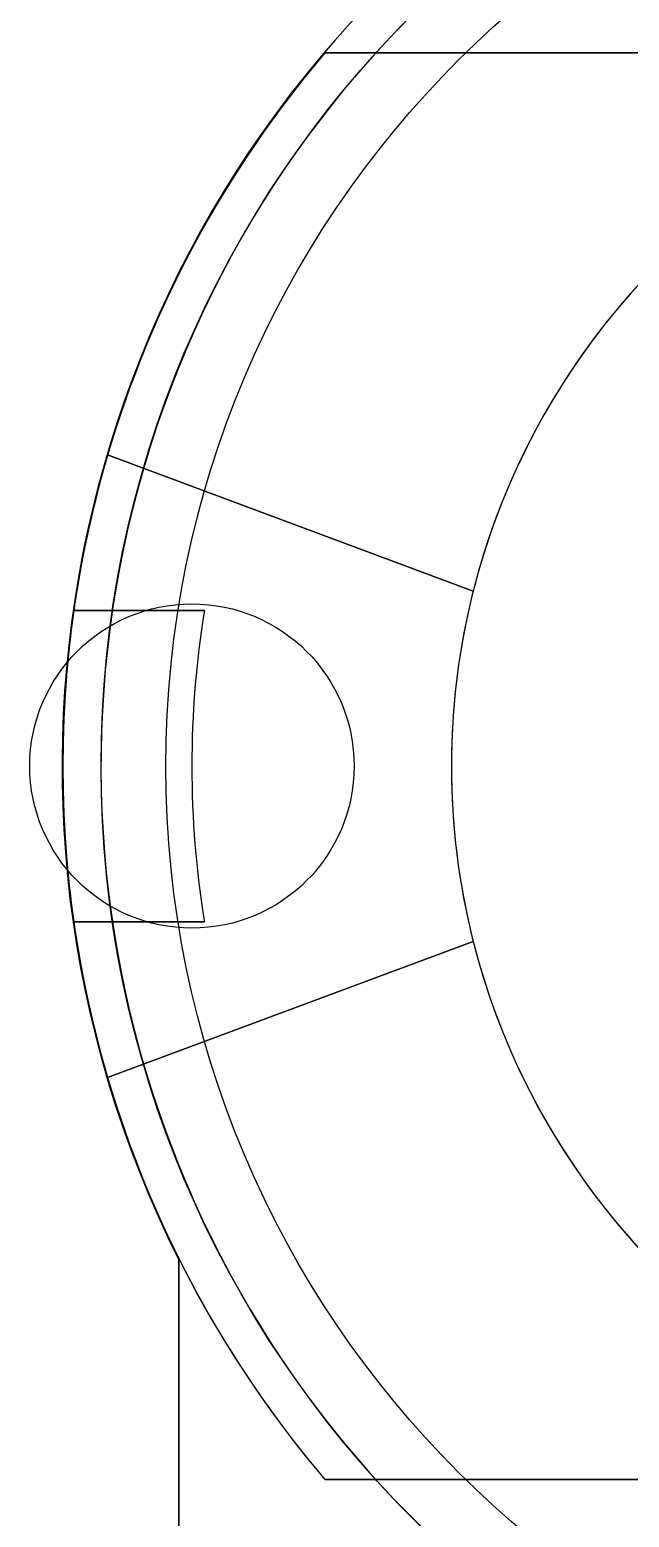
# Model space of a CAD drawing. Header units: millimetres. Extents: x -107 to 32, y -62 to 1.
# Drawn here: x -74.66 to -70.04, y -16.43 to -4.96 of the extents above; entities that cross this region are included whole.
import ezdxf

# ---------------------------------------------------------------- set-up
doc = ezdxf.new("R2010")
doc.units = ezdxf.units.MM
doc.layers.add('Pad', color=7, linetype='CONTINUOUS')
doc.layers.add('Part__Feature006', color=7, linetype='CONTINUOUS')

msp = doc.modelspace()

# ---------------------------------------------------------------- linework, layer by layer
at = {"layer": 'Pad'}
msp.add_line((-72.1593, -10.6383), (-72.1593, -10.6383, 2), dxfattribs=at)
msp.add_line((-72.1593, -10.6383), (-72.1593, -10.6383, 2), dxfattribs=at)
msp.add_circle((-73.4093, -10.6383), 1.25, dxfattribs=at)
msp.add_circle((-73.4093, -10.6383), 1.25, dxfattribs=at)
msp.add_circle((-73.4093, -10.6383), 1.25, dxfattribs=at)
msp.add_circle((-73.4093, -10.6383), 1.25, dxfattribs=at)
at = {"layer": 'Part__Feature006'}
for p, q in [((-68.41, -5.14, -3.75), (-72.3842, -5.14, -3.75)), ((-72.3842, -5.14, -4.75), (-72.3842, -5.14, -3.75)), ((-72.3842, -5.14, -4.75), (-59.4358, -5.14, -4.75)), ((-72.3842, -5.14, -4.75), (-72.3842, -5.14, -3.75)), ((-68.41, -5.14, -3.75), (-72.3842, -5.14, -3.75)), ((-72.3842, -5.14, -4.75), (-59.4358, -5.14, -4.75)), ((-74.0589, -8.24, -3.75), (-71.2417, -9.29, -3.75)), ((-74.0589, -8.24, -3.75), (-74.0589, -8.24, -2.75)), ((-71.2417, -9.29, -2.75), (-74.0589, -8.24, -2.75)), ((-71.2417, -9.29, -2.75), (-74.0589, -8.24, -2.75)), ((-74.0589, -8.24, -3.75), (-71.2417, -9.29, -3.75)), ((-74.0589, -8.24, -3.75), (-74.0589, -8.24, -2.75)), ((-71.2417, -9.29, -3.75), (-71.2417, -9.29, -2.75)), ((-71.2417, -9.29, -3.75), (-71.2417, -9.29, -2.75)), ((-74.3198, -9.44, -2.75), (-73.3134, -9.44, -2.75)), ((-74.3198, -9.44, -2.75), (-74.3198, -9.44, -0.25)), ((-73.3134, -9.44, -0.25), (-74.3198, -9.44, -0.25)), ((-73.3134, -9.44, -0.25), (-74.3198, -9.44, -0.25)), ((-74.3198, -9.44, -2.75), (-73.3134, -9.44, -2.75)), ((-74.3198, -9.44, -2.75), (-74.3198, -9.44, -0.25)), ((-73.3134, -9.44, -2.75), (-73.3134, -9.44, -0.25)), ((-73.3134, -9.44, -2.75), (-73.3134, -9.44, -0.25)), ((-73.3134, -11.84, -2.75), (-74.3198, -11.84, -2.75)), ((-74.3198, -11.84, -0.25), (-73.3134, -11.84, -0.25)), ((-74.3198, -11.84, -2.75), (-74.3198, -11.84, -0.25)), ((-74.3198, -11.84, -0.25), (-73.3134, -11.84, -0.25)), ((-73.3134, -11.84, -2.75), (-74.3198, -11.84, -2.75)), ((-74.3198, -11.84, -2.75), (-74.3198, -11.84, -0.25)), ((-73.3134, -11.84, -2.75), (-73.3134, -11.84, -0.25)), ((-73.3134, -11.84, -2.75), (-73.3134, -11.84, -0.25)), ((-71.2417, -11.99, -3.75), (-74.0589, -13.04, -3.75)), ((-74.0589, -13.04, -2.75), (-71.2417, -11.99, -2.75)), ((-74.0589, -13.04, -2.75), (-71.2417, -11.99, -2.75)), ((-71.2417, -11.99, -3.75), (-74.0589, -13.04, -3.75)), ((-71.2417, -11.99, -2.75), (-71.2417, -11.99, -3.75)), ((-71.2417, -11.99, -2.75), (-71.2417, -11.99, -3.75)), ((-74.0589, -13.04, -3.75), (-74.0589, -13.04, -2.75)), ((-74.0589, -13.04, -3.75), (-74.0589, -13.04, -2.75)), ((-73.51, -22.14, -6), (-73.51, -14.4466, -6)), ((-73.51, -22.14, -6), (-73.51, -14.4466, -6)), ((-73.51, -14.4466, -4.75), (-73.51, -22.14, -4.75)), ((-73.51, -14.4466, -6), (-73.51, -14.4466, -4.75)), ((-73.51, -14.4466, -6), (-73.51, -14.4466, -4.75)), ((-73.51, -14.4466, -4.75), (-73.51, -22.14, -4.75)), ((-72.3842, -16.14, -3.75), (-68.41, -16.14, -3.75)), ((-59.4358, -16.14, -4.75), (-72.3842, -16.14, -4.75)), ((-72.3842, -16.14, -3.75), (-68.41, -16.14, -3.75)), ((-72.3842, -16.14, -4.75), (-72.3842, -16.14, -3.75)), ((-72.3842, -16.14, -4.75), (-72.3842, -16.14, -3.75)), ((-59.4358, -16.14, -4.75), (-72.3842, -16.14, -4.75))]:
    msp.add_line(p, q, dxfattribs=at)
for radius in [8.2, 8.2, 7.7, 7.7]:
    msp.add_circle((-65.91, -10.64), radius, dxfattribs=at)
for centre, radius, start, end in [((-65.91, -10.64, -6), 8.5, -26.6047, -153.395), ((-65.91, -10.64, -6), 8.5, -26.6047, -153.395), ((-65.91, -10.64, -4.75), 8.5, -26.6047, -153.395), ((-65.91, -10.64, -4.75), 8.5, -26.6047, -153.395), ((-65.91, -10.64, -6), 8.2, -50.6433, -129.357), ((-65.91, -10.64, -6), 8.2, -50.6433, -129.357), ((-65.91, -10.64, -4.75), 8.495, 139.651, -139.651), ((-65.91, -10.64, -4.75), 8.495, 139.651, -139.651), ((-65.91, -10.64, -3.75), 8.495, 139.651, 163.589), ((-65.91, -10.64, -3.75), 8.495, 139.651, 163.589), ((-65.91, -10.64, -2.5), 5.5, 117.036, -117.036), ((-65.91, -10.64, -2.5), 5.5, 117.036, -117.036), ((-65.91, -10.64, -3.75), 5.5, 117.036, 165.791), ((-65.91, -10.64, -3.75), 5.5, 117.036, 165.791), ((-65.91, -10.64, -2.75), 8.495, 163.589, 171.879), ((-65.91, -10.64, -2.75), 8.495, 163.589, 171.879), ((-65.91, -10.64, -2.75), 5.5, 165.791, -165.791), ((-65.91, -10.64, -2.75), 5.5, 165.791, -165.791), ((-65.91, -10.64, -0.25), 8.495, 171.879, -171.879), ((-65.91, -10.64, -0.25), 8.495, 171.879, -171.879), ((-65.91, -10.64, -0.25), 7.5, 170.793, -170.793), ((-65.91, -10.64, -2.75), 7.5, 170.793, -170.793), ((-65.91, -10.64, -0.25), 7.5, 170.793, -170.793), ((-65.91, -10.64, -2.75), 7.5, 170.793, -170.793), ((-65.91, -10.64, -2.75), 8.495, -171.879, -163.589), ((-65.91, -10.64, -2.75), 8.495, -171.879, -163.589), ((-65.91, -10.64, -3.75), 5.5, -165.791, -117.036), ((-65.91, -10.64, -3.75), 5.5, -165.791, -117.036), ((-65.91, -10.64, -3.75), 8.495, -163.589, -139.651), ((-65.91, -10.64, -3.75), 8.495, -163.589, -139.651)]:
    msp.add_arc(centre, radius, start, end, dxfattribs=at)

doc.saveas('drawing.dxf')
